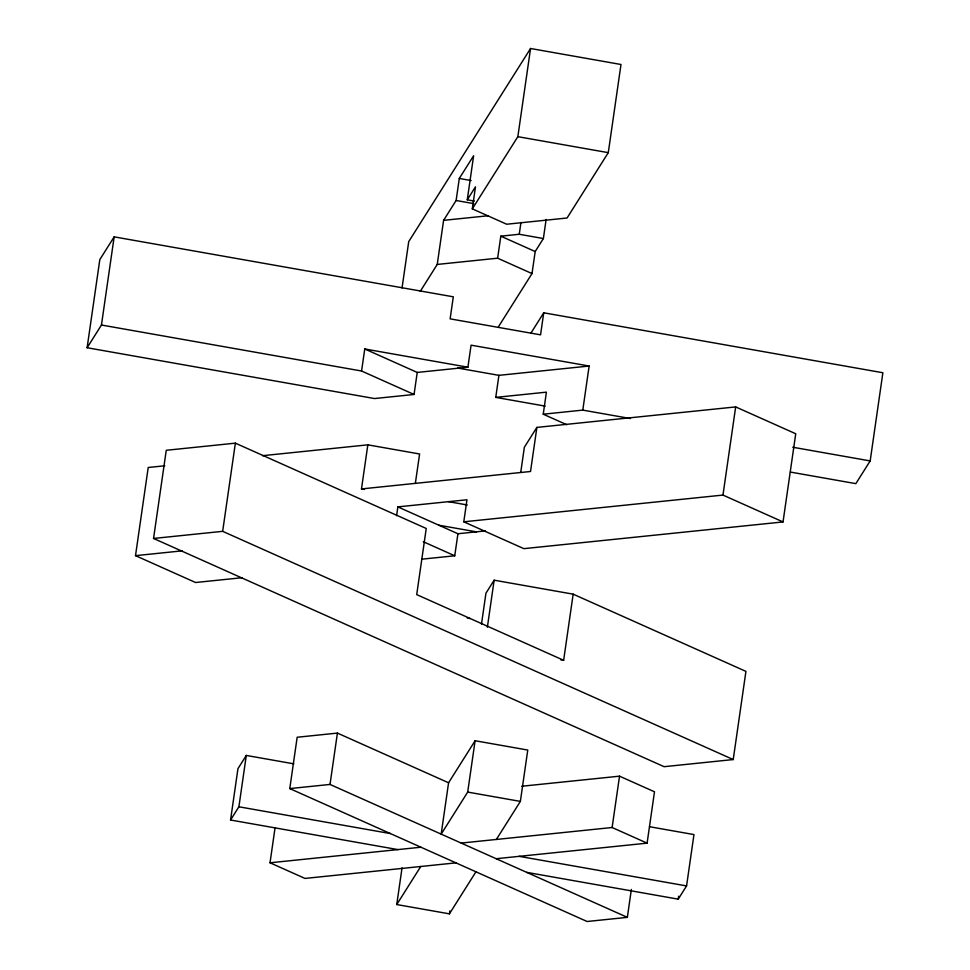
<?xml version="1.0" encoding="UTF-8"?>
<svg xmlns="http://www.w3.org/2000/svg" width="970" height="970" viewBox="0 0 970 970"><rect width="100%" height="100%" fill="white"/><g stroke="black" fill="none" stroke-linecap="round" stroke-linejoin="round"><path stroke-width="1.45" d="M414.057 394.475L361.58 371.013L364.756 348.97L417.233 372.432L414.057 394.475L374.505 398.549L87.118 347.745L99.825 259.572L114.157 236.862L453.305 296.808L450.128 318.851L540.557 334.844L543.733 312.801L882.882 372.747L870.175 460.92L855.843 483.642L790.441 472.075M87.118 347.745L101.45 325.023L114.157 236.862M242.294 577.696L195.576 582.509L135.509 555.664L148.216 467.491L164.767 465.782M573.161 594.161L745.93 671.385L733.223 759.558L664.111 766.688L153.551 538.459L166.258 450.286L235.37 443.157L426.242 528.48L416.712 594.61L563.643 660.291L573.161 594.161L494.142 580.193L485.946 593.191L481.496 624.049M733.223 759.558L222.663 531.33L235.37 443.157M397.918 849.599L230.557 820.014L237.953 768.664L246.295 755.436L293.825 763.839M230.557 820.014L238.899 806.785L246.295 755.436M455.924 862.863L305.004 878.432L270.024 862.791L275.092 827.58M631.361 889.478L627.347 917.353L587.105 921.5L289.775 788.586L297.172 737.248L337.414 733.09L448.576 782.778L441.18 834.127L467.698 792.09L475.106 740.74L527.765 750.053L520.369 801.402L496.361 839.45M364.441 489.45L361.483 488.928L367.836 444.842L419.598 453.984L415.354 483.375M627.347 917.353L330.018 784.439L337.414 733.09M402.053 287.932L408.722 241.615L530.554 48.5L620.994 64.493L608.287 152.654L567.062 218.007L506.679 224.228L472.305 208.865L475.482 186.822L467.273 199.82L474.378 201.081M396.584 515.713L397.858 506.886L466.97 499.768L463.793 521.812L523.861 548.656L783.032 521.933L795.739 433.76L735.672 406.915L536.883 427.406L524.358 447.255L520.757 472.244M420.265 291.339L437.24 264.434L443.593 220.348L456.118 200.499L459.295 178.456L473.627 155.733L467.273 199.82M417.233 372.432L467.904 367.206L471.08 345.162L589.142 366.029L582.788 410.116L543.236 414.202L546.413 392.159L495.743 397.385L498.919 375.341L589.142 366.029M475.943 871.812L449.425 913.849L396.754 904.549L402.041 867.871M421.598 559.205L454.748 555.786L457.925 533.742L397.858 506.886M498.447 326.769L532.009 273.576L497.634 258.202L500.811 236.171L519.253 234.267L543.382 238.535L546.134 219.426M472.305 208.865L517.847 136.673L530.554 48.5M519.253 234.267L520.938 222.506M532.009 273.576L535.185 251.533L543.382 238.535M487.376 627.214L494.142 580.193M449.425 913.849L449.85 910.915M536.883 427.406L530.529 471.493L361.483 488.928M619.527 776.17L654.495 791.799L647.099 843.148L612.118 827.507L619.527 776.17L521.799 786.246M783.032 521.933L722.965 495.076L735.672 406.915M526.734 872.369L678.224 899.154L678.648 896.219M678.224 899.154L686.566 885.925L693.962 834.576L649.536 826.719M531.002 332.989L543.733 312.801M448.576 782.778L475.106 740.74M396.754 904.549L420.762 866.489M443.593 220.348L488.213 215.752M437.24 264.434L497.634 258.202M262.543 455.694L367.836 444.842M153.551 538.459L222.663 531.33M135.509 555.664L182.227 550.839M463.793 521.812L722.965 495.076M457.925 533.742L485.303 530.917M289.775 788.586L330.018 784.439M270.024 862.791L420.944 847.222M461.199 843.076L612.118 827.507M496.179 858.717L647.099 843.148M517.847 136.673L608.287 152.654M459.295 178.456L471.153 180.553M456.118 200.499L473.796 203.627M364.756 348.97L467.904 367.206M457.658 368.042L498.919 375.341M101.45 325.023L361.58 371.013M582.788 410.116L630.439 418.543M792.745 447.231L870.175 460.92M495.743 397.385L545.225 406.127M448.528 501.66L467.297 504.982M438.828 525.207L476.367 531.839M467.249 617.999L470.195 618.52M560.66 659.758L563.643 660.291M467.698 792.09L520.369 801.402M238.899 806.785L390.389 833.569M519.205 856.34L686.566 885.925M500.811 236.171L535.185 251.533M543.236 414.202L566.71 424.69M423.344 541.745L454.748 555.786"/></g></svg>
